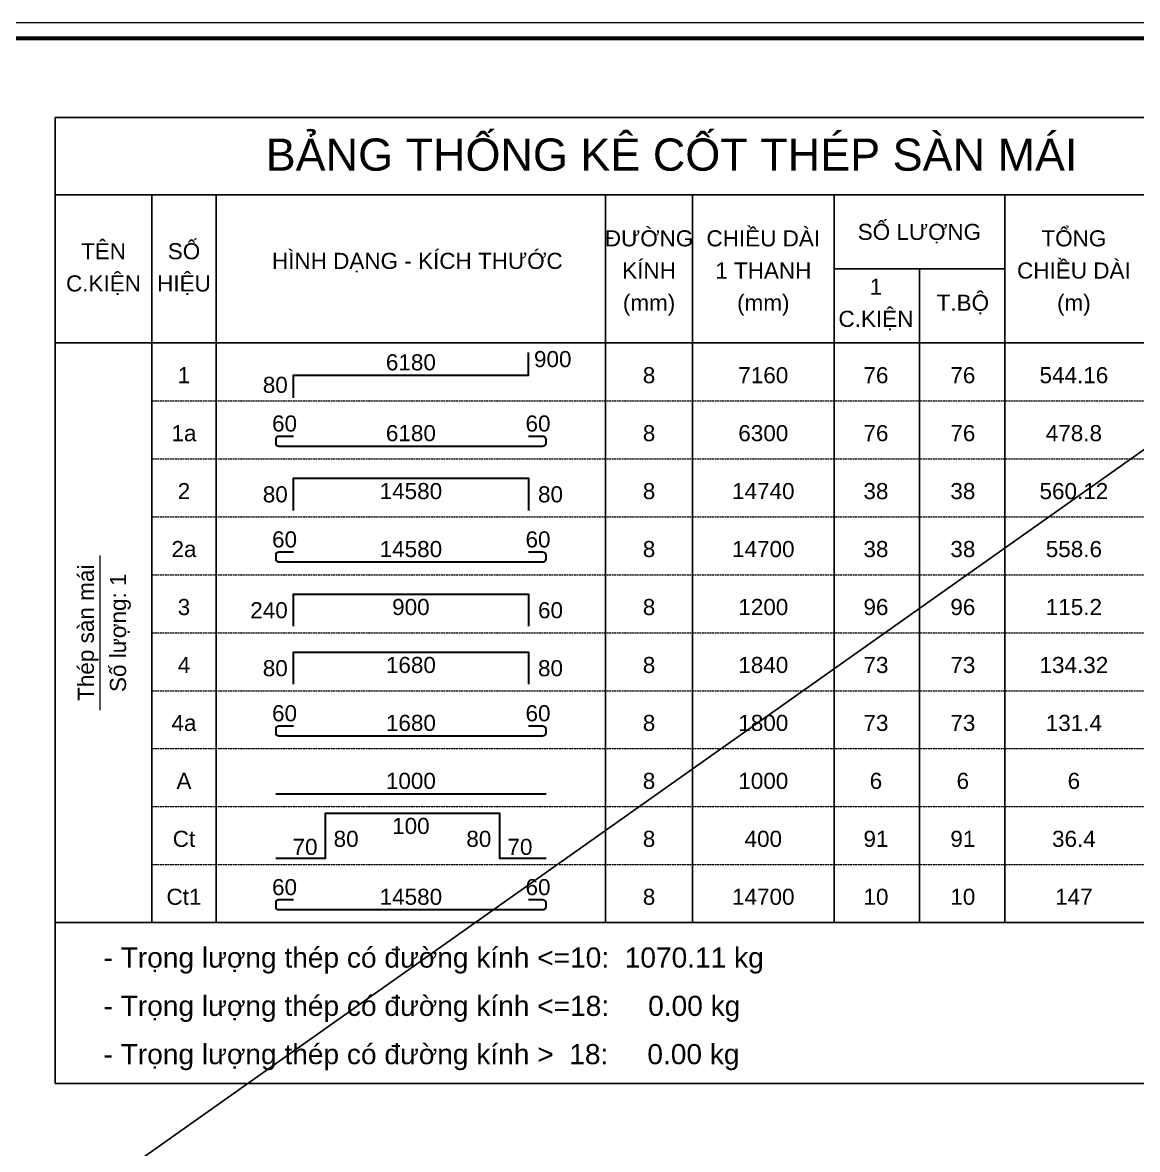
# Model space of a CAD drawing. Header units: millimetres. Extents: x -295047 to 263296, y -724756 to -308748.
# Drawn here: x 211971 to 223426, y -356179 to -344605 of the extents above; entities that cross this region are included whole.
import ezdxf
from ezdxf.enums import TextEntityAlignment as Align

# ---------------------------------------------------------------- set-up
doc = ezdxf.new("R2010")
doc.units = ezdxf.units.MM
doc.header["$MEASUREMENT"] = 0
doc.linetypes.add('HIDDEN', pattern=[0.375, 0.25, -0.125])
doc.layers.get('Defpoints').update_dxf_attribs({"color": 1})
doc.layers.add('KCS_Plotter', color=11, linetype='Continuous', plot=False)
for name, color, linetype, lineweight in [('Khungten_LCDI', 7, 'Continuous', 5), ('LC MANH DUT', 35, 'HIDDEN', 5), ('LC Net dam 1', 30, 'Continuous', 30), ('LC Net thay', 7, 'Continuous', 25), ('LC Text1', 3, 'Continuous', 20)]:
    doc.layers.add(name, color=color, linetype=linetype, lineweight=lineweight)
doc.styles.add('Hoa', font='micross.ttf')
doc.styles.add('Khungten', font='VHAVAN.TTF', dxfattribs={"width": 0.9, "height": 5000})
doc.styles.add('Thuong', font='micross.ttf')
doc.styles.add('Title', font='VHBLACK.TTF', dxfattribs={"width": 0.8})

# ---------------------------------------------------------------- blocks, each defined once
blk = doc.blocks.new('lcdi KC')
at = {"layer": 'Defpoints', "lineweight": 0}
blk.add_lwpolyline([(-1200, -14850), (-1200, 14850), (40800, 14850), (40800, -14850)], close=True, dxfattribs=at)
at = {"layer": 'Khungten_LCDI', "color": 5, "lineweight": 60}
blk.add_lwpolyline([(0, -14650), (0, 14650), (40600, 14650), (40600, -14650)], close=True, dxfattribs=at)
at = {"color": 7, "style": 'Khungten', "width": 0.8}
for tag, p in [('REVISION', (39499, -10746)), ('NGAYHT', (39546, -11609))]:
    blk.add_attdef(tag, text='', height=200, dxfattribs=at).set_placement(p, align=Align.CENTER)
at = {"layer": 'LC Text1', "style": 'Title', "width": 1.485915}
for tag, p, p2 in [('TENBANVE1', (36913, -8886), (40339, -8886)), ('TENBANVE2', (36913, -9562), (40339, -9562))]:
    blk.add_attdef(tag, text='', height=250, dxfattribs=at).set_placement(p, p2, align=Align.FIT)
at = {"layer": 'LC Text1', "style": 'Title', "width": 0.7}
blk.add_attdef('SOBANVE', text='', height=250, dxfattribs=at).set_placement((39562, -13896), align=Align.CENTER)

msp = doc.modelspace()

# ---------------------------------------------------------------- linework, layer by layer
at = {"layer": 'KCS_Plotter', "ltscale": 2}
msp.add_line((196095.8, -368365.3), (229695.8, -344605.3), dxfattribs=at)
at = {"layer": 'LC MANH DUT'}
for p, q in [((213298.6, -348491.6), (224971.6, -348491.6)), ((213298.6, -349086.8), (224971.6, -349086.8)), ((213298.6, -349682), (224971.6, -349682)), ((213298.6, -350277.2), (224971.6, -350277.2)), ((213298.6, -350872.5), (224971.6, -350872.5)), ((213298.6, -351467.7), (224971.6, -351467.7)), ((213298.6, -352062.9), (224971.6, -352062.9)), ((213298.6, -352658.1), (224971.6, -352658.1)), ((213298.6, -353253.4), (224971.6, -353253.4)), ((213298.6, -353848.6), (224971.6, -353848.6))]:
    msp.add_line(p, q, dxfattribs=at)
at = {"layer": 'LC Net dam 1'}
for points in [[(214753.6, -348458.5), (214753.6, -348227), (217167.6, -348227), (217167.6, -347995.5)], [(214753.6, -349615.9), (214753.6, -349285.2), (217167.6, -349285.2), (217167.6, -349615.9)], [(214753.6, -350806.3), (214753.6, -350475.6), (217167.6, -350475.6), (217167.6, -350806.3)], [(214753.6, -351401.6), (214753.6, -351070.9), (217167.6, -351070.9), (217167.6, -351401.6)], [(214571.7, -352525.9), (217349.4, -352525.9)], [(214571.7, -353187.2), (215084.3, -353187.2), (215084.3, -352724.3), (216870, -352724.3), (216870, -353187.2), (217349.4, -353187.2)]]:
    msp.add_lwpolyline(points, dxfattribs=at)
for points in [[(214753.6, -348855.3), (214604.8, -348855.3, 0.4142136), (214571.7, -348888.4), (214571.7, -348921.4, 0.4142136), (214604.8, -348954.5), (217316.4, -348954.5, 0.4142136), (217349.4, -348921.4), (217349.4, -348888.4, 0.4142136), (217316.4, -348855.3), (217167.6, -348855.3)], [(214753.6, -350045.8), (214604.8, -350045.8, 0.4142136), (214571.7, -350078.8), (214571.7, -350111.9, 0.4142136), (214604.8, -350145), (217316.4, -350145, 0.4142136), (217349.4, -350111.9), (217349.4, -350078.8, 0.4142136), (217316.4, -350045.8), (217167.6, -350045.8)], [(214753.6, -351831.4), (214604.8, -351831.4, 0.4142136), (214571.7, -351864.5), (214571.7, -351897.6, 0.4142136), (214604.8, -351930.6), (217316.4, -351930.6, 0.4142136), (217349.4, -351897.6), (217349.4, -351864.5, 0.4142136), (217316.4, -351831.4), (217167.6, -351831.4)], [(214753.6, -353617.1), (214604.8, -353617.1, 0.4142136), (214571.7, -353650.2), (214571.7, -353683.3, 0.4142136), (214604.8, -353716.3), (217316.4, -353716.3, 0.4142136), (217349.4, -353683.3), (217349.4, -353650.2, 0.4142136), (217316.4, -353617.1), (217167.6, -353617.1)]]:
    msp.add_lwpolyline(points, format="xyb", dxfattribs=at)
at = {"layer": 'LC Net thay'}
for p, q in [((212306.5, -345581.6), (224971.6, -345581.6)), ((212306.5, -345581.6), (212306.5, -355502)), ((212306.5, -346375.2), (224971.6, -346375.2)), ((213298.6, -346375.2), (213298.6, -353848.6)), ((213960, -346375.2), (213960, -353848.6)), ((217961.2, -346375.2), (217961.2, -353848.6)), ((218854, -346375.2), (218854, -353848.6)), ((220309, -346375.2), (220309, -353848.6)), ((222061.6, -346375.2), (222061.6, -353848.6)), ((220309, -347135.8), (222061.6, -347135.8)), ((221185.3, -347135.8), (221185.3, -353848.6)), ((212306.5, -347896.3), (224971.6, -347896.3)), ((212306.5, -353848.6), (224971.6, -353848.6)), ((212306.5, -353848.6), (224971.6, -353848.6)), ((212306.5, -355502), (224971.6, -355502))]:
    msp.add_line(p, q, dxfattribs=at)
at = {"layer": 'LC Text1'}
msp.add_line((212769.5, -351666.1), (212769.5, -350078.8), dxfattribs=at)

# ---------------------------------------------------------------- block references
at = {"layer": 'LC Net thay', "xscale": 0.8, "yscale": 0.8, "zscale": 0.8}
msp.add_blockref('lcdi KC', (197055.8, -356485.3), dxfattribs=at)

# ---------------------------------------------------------------- texts
at = {"layer": 'LC Text1', "color": 4, "style": 'Hoa'}
msp.add_text('BẢNG THỐNG KÊ CỐT THÉP SÀN MÁI', height=330.681, dxfattribs=at).set_placement((218639.1, -346127.2), align=Align.CENTER)
at = {"layer": 'LC Text1'}
for s, height, style, p in [('SỐ LƯỢNG', 165.34, 'Hoa', (221185.3, -346838.1)), ('ĐƯỜNG', 165.34, 'Hoa', (218407.6, -346904.3)), ('CHIỀU DÀI', 165.34, 'Hoa', (219581.5, -346904.3)), ('TỔNG', 165.34, 'Hoa', (222772.6, -346904.3)), ('TÊN', 165.34, 'Hoa', (212802.6, -347036.6)), ('SỐ', 165.34, 'Hoa', (213629.3, -347036.6)), ('HÌNH DẠNG - KÍCH THƯỚC', 165.341, 'Hoa', (216026.7, -347135.8)), ('KÍNH', 165.34, 'Hoa', (218407.6, -347235)), ('1 THANH', 165.34, 'Hoa', (219581.5, -347235)), ('CHIỀU DÀI', 165.34, 'Hoa', (222772.6, -347235)), ('C.KIỆN', 165.34, 'Hoa', (212802.6, -347367.2)), ('HIỆU', 165.34, 'Hoa', (213629.3, -347367.2)), ('1', 165.3, 'Hoa', (220738.9, -347400.3)), ('(mm)', 165.34, 'Thuong', (218407.6, -347565.6)), ('(mm)', 165.34, 'Thuong', (219581.5, -347565.6)), ('T.BỘ', 165.34, 'Hoa', (221631.8, -347565.6)), ('(m)', 165.34, 'Thuong', (222772.6, -347565.6)), ('C.KIỆN', 165.34, 'Hoa', (220738.9, -347731)), ('100', 165.34, 'Hoa', (215960.6, -352939.2))]:
    msp.add_text(s, height=height, dxfattribs=dict(at, style=style)).set_placement(p, align=Align.CENTER)
at = {"layer": 'LC Text1', "style": 'Hoa'}
for s, height, p in [('6180', 165.34, (215960.6, -348227)), ('1', 165.3, (213629.3, -348359.3)), ('8', 165.3, (218407.6, -348359.3)), ('60', 165.34, (214662.7, -348855.3)), ('60', 165.34, (217266.8, -348855.3)), ('1a', 165.34, (213629.3, -348954.5)), ('6180', 165.34, (215960.6, -348954.5)), ('8', 165.3, (218407.6, -348954.5)), ('2', 165.3, (213629.3, -349549.7)), ('14580', 165.34, (215960.6, -349549.7)), ('8', 165.3, (218407.6, -349549.7)), ('60', 165.34, (214662.7, -350045.8)), ('60', 165.34, (217266.8, -350045.8)), ('2a', 165.34, (213629.3, -350145)), ('14580', 165.34, (215960.6, -350145)), ('8', 165.3, (218407.6, -350145)), ('3', 165.3, (213629.3, -350740.2)), ('900', 165.34, (215960.6, -350740.2)), ('8', 165.3, (218407.6, -350740.2)), ('4', 165.3, (213629.3, -351335.4)), ('1680', 165.34, (215960.6, -351335.4)), ('8', 165.3, (218407.6, -351335.4)), ('60', 165.34, (214662.7, -351831.4)), ('60', 165.34, (217266.8, -351831.4)), ('4a', 165.34, (213629.3, -351930.6)), ('1680', 165.34, (215960.6, -351930.6)), ('8', 165.3, (218407.6, -351930.6)), ('A', 165.3, (213629.3, -352525.9)), ('1000', 165.34, (215960.6, -352525.9)), ('8', 165.3, (218407.6, -352525.9)), ('1000', 165.34, (219581.5, -352525.9)), ('6', 165.3, (220738.9, -352525.9)), ('6', 165.3, (221631.8, -352525.9)), ('6', 165.3, (222772.6, -352525.9)), ('Ct', 165.34, (213629.3, -353121.1)), ('8', 165.3, (218407.6, -353121.1)), ('60', 165.34, (214662.7, -353617.1)), ('60', 165.34, (217266.8, -353617.1)), ('Ct1', 165.34, (213629.3, -353716.3)), ('14580', 165.34, (215960.6, -353716.3)), ('8', 165.3, (218407.6, -353716.3))]:
    msp.add_text(s, height=height, dxfattribs=at).set_placement(p, align=Align.BOTTOM_CENTER)
for s, p in [('900', (217225.4, -348193.9)), ('80', (217266.8, -349582.8)), ('60', (217266.8, -350773.3)), ('80', (217266.8, -351368.5))]:
    msp.add_text(s, height=165.34, dxfattribs=at).set_placement(p, align=Align.BOTTOM_LEFT)
at = {"layer": 'LC Text1', "color": 7, "style": 'Hoa'}
for s, p in [('7160', (219581.5, -348359.3)), ('76', (220738.9, -348359.3)), ('76', (221631.8, -348359.3)), ('544.16', (222772.6, -348359.3)), ('6300', (219581.5, -348954.5)), ('76', (220738.9, -348954.5)), ('76', (221631.8, -348954.5)), ('478.8', (222772.6, -348954.5)), ('14740', (219581.5, -349549.7)), ('38', (220738.9, -349549.7)), ('38', (221631.8, -349549.7)), ('560.12', (222772.6, -349549.7)), ('14700', (219581.5, -350145)), ('38', (220738.9, -350145)), ('38', (221631.8, -350145)), ('558.6', (222772.6, -350145)), ('1200', (219581.5, -350740.2)), ('96', (220738.9, -350740.2)), ('96', (221631.8, -350740.2)), ('115.2', (222772.6, -350740.2)), ('1840', (219581.5, -351335.4)), ('73', (220738.9, -351335.4)), ('73', (221631.8, -351335.4)), ('134.32', (222772.6, -351335.4)), ('1800', (219581.5, -351930.6)), ('73', (220738.9, -351930.6)), ('73', (221631.8, -351930.6)), ('131.4', (222772.6, -351930.6)), ('400', (219581.5, -353121.1)), ('91', (220738.9, -353121.1)), ('91', (221631.8, -353121.1)), ('36.4', (222772.6, -353121.1)), ('14700', (219581.5, -353716.3)), ('10', (220738.9, -353716.3)), ('10', (221631.8, -353716.3)), ('147', (222772.6, -353716.3))]:
    msp.add_text(s, height=165.34, dxfattribs=at).set_placement(p, align=Align.BOTTOM_CENTER)
at = {"layer": 'LC Text1', "style": 'Hoa'}
for s, p in [('80', (214695.7, -348458.5)), ('80', (214695.7, -349582.8)), ('240', (214695.7, -350773.3)), ('80', (214695.7, -351368.5))]:
    msp.add_text(s, height=165.34, dxfattribs=at).set_placement(p, align=Align.BOTTOM_RIGHT)
for s, p in [('Thép sàn mái', (212703.4, -350872.5)), ('Số lượng: 1', (213034, -350872.5))]:
    msp.add_text(s, height=165.341, rotation=90.00021, dxfattribs=at).set_placement(p, align=Align.CENTER)
for s, p in [('70', (215001.6, -353154.2)), ('80', (216787.3, -353071.5))]:
    msp.add_text(s, height=165.34, dxfattribs=at).set_placement(p, align=Align.RIGHT)
for s, height, p in [('80', 165.34, (215166.9, -353071.5)), ('70', 165.34, (216952.6, -353154.2)), ('- Trọng lượng thép có đường kính <=10:  1070.11 kg', 206.676, (212802.6, -354311.5)), ('- Trọng lượng thép có đường kính <=18:     0.00 kg', 206.676, (212802.6, -354807.6)), ('- Trọng lượng thép có đường kính >  18:     0.00 kg', 206.676, (212802.6, -355303.6))]:
    msp.add_text(s, height=height, dxfattribs=at).set_placement(p)

doc.saveas('drawing.dxf')
